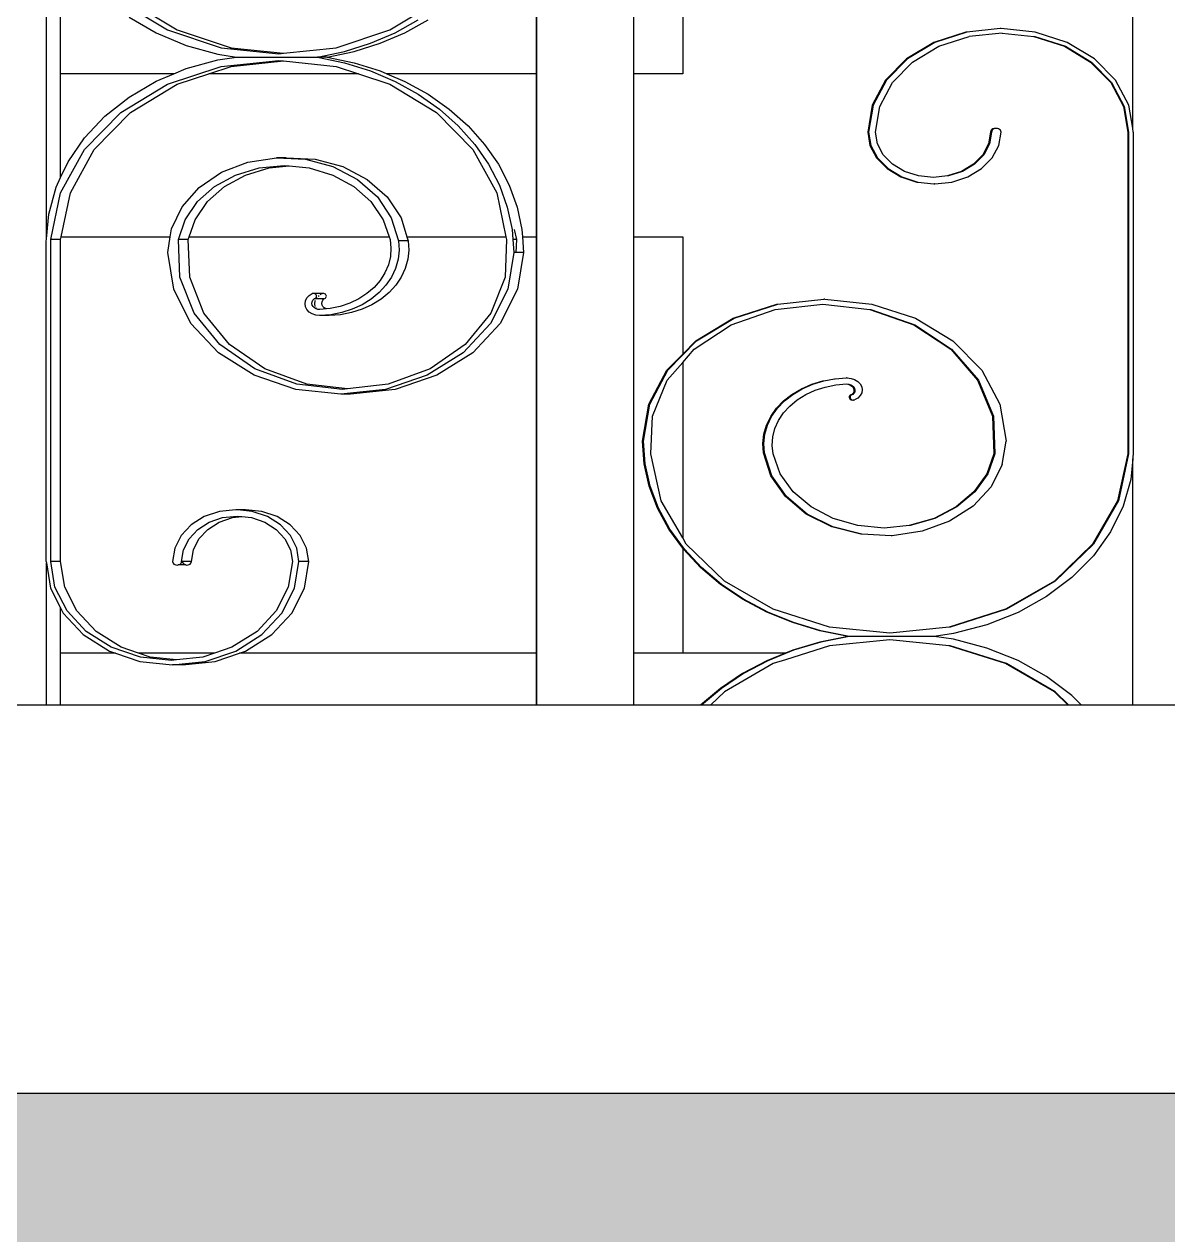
# Model space of a CAD drawing. Header units: millimetres. Extents: x 173236 to 801264, y -94969 to 615039.
# Drawn here: x 445576.7 to 445871, y -3010.3 to -2698.6 of the extents above; entities that cross this region are included whole.
import ezdxf

# ---------------------------------------------------------------- set-up
doc = ezdxf.new("R2010")
doc.units = ezdxf.units.MM
doc.header["$MEASUREMENT"] = 0
for name, color, linetype in [('VOX-A-ANNO-SYMB', 33, 'Continuous'), ('VOX-A-ELEV-1-NEAR', 130, 'Continuous'), ('VOX-A-STAIRS-STEPS', 140, 'Continuous'), ('VOX-A-WALL-PATT', 233, 'Continuous')]:
    doc.layers.add(name, color=color, linetype=linetype)

# ---------------------------------------------------------------- blocks, each defined once
blk = doc.blocks.new('SSS')
at = {"layer": 'VOX-A-WALL-PATT'}
for p, q in [((384009.6, -3297.44), (384009.62, -2789.7)), ((384047.17, -2809.1), (384047.17, -3135)), ((384163.01, -3149.02), (384163.01, -2868.14)), ((384009.54, -3135), (384009.54, -3027.8)), ((384034.63, -3135), (384034.63, -3027.8)), ((383883.43, -3177.46), (383883.43, -3083.95)), ((383887.04, -3135), (383887.04, -3099.66)), ((383902.55, -3116.45), (383914.54, -3123.73)), ((383905.07, -3116.45), (383917.07, -3123.73)), ((383971.83, -3123.73), (383983.82, -3116.45)), ((383904.67, -3120.4), (383911.68, -3124.51)), ((383973.17, -3124.43), (383979.11, -3121.13)), ((383975.69, -3124.43), (383981.63, -3121.13)), ((383911.68, -3124.51), (383919.35, -3127.72)), ((383914.54, -3123.73), (383928.39, -3128.29)), ((383917.07, -3123.73), (383930.91, -3128.29)), ((383957.99, -3128.29), (383971.83, -3123.73)), ((383966.81, -3127.14), (383973.17, -3124.43)), ((383969.33, -3127.14), (383975.69, -3124.43)), ((384120.05, -3124.27), (384111.83, -3126.93)), ((384120.29, -3124.27), (384112.07, -3126.93)), ((384113.09, -3127.94), (384120.95, -3125.39)), ((384120.29, -3124.27), (384120.05, -3124.27)), ((384128.87, -3123.36), (384120.29, -3124.27)), ((384129.38, -3124.52), (384120.95, -3125.39)), ((384129.11, -3123.36), (384128.87, -3123.36)), ((384137.92, -3124.27), (384129.11, -3123.36)), ((384129.38, -3124.52), (384137.58, -3125.39)), ((384137.58, -3125.39), (384145.43, -3127.94)), ((384137.58, -3125.39), (384137.81, -3125.39)), ((384137.81, -3125.39), (384145.67, -3127.94)), ((384146.14, -3126.93), (384137.92, -3124.27)), ((383919.35, -3127.72), (383927.51, -3129.99)), ((383928.39, -3128.29), (383943.19, -3129.85)), ((383930.91, -3128.29), (383944.45, -3129.71)), ((383944.45, -3129.71), (383957.99, -3128.29)), ((383960.11, -3129.25), (383966.81, -3127.14)), ((383962.63, -3129.25), (383969.33, -3127.14)), ((384111.83, -3126.93), (384104.78, -3131.16)), ((384112.07, -3126.93), (384105.01, -3131.16)), ((384106.34, -3131.99), (384113.09, -3127.94)), ((384145.43, -3127.94), (384152.18, -3131.99)), ((384145.67, -3127.94), (384152.42, -3131.99)), ((384153.2, -3131.16), (384146.14, -3126.93)), ((383919.35, -3133.69), (383927.51, -3131.42)), ((383927.51, -3129.99), (383932.3, -3130.71)), ((383927.51, -3131.42), (383932.3, -3130.71)), ((383928.39, -3133.12), (383943.19, -3131.57)), ((383930.91, -3133.12), (383944.45, -3131.7)), ((383932.3, -3130.71), (383953.16, -3130.71)), ((383943.19, -3129.85), (383944.45, -3129.71)), ((383943.19, -3131.57), (383944.45, -3131.7)), ((383944.45, -3131.7), (383957.99, -3133.12)), ((383953.16, -3130.71), (383960.11, -3129.25)), ((383953.16, -3130.71), (383960.11, -3132.16)), ((383955.69, -3130.71), (383953.16, -3130.71)), ((383955.69, -3130.71), (383962.63, -3129.25)), ((383955.69, -3130.71), (383962.63, -3132.16)), ((384104.78, -3131.16), (384099.36, -3136.68)), ((384105.01, -3131.16), (384099.6, -3136.68)), ((384158.61, -3136.68), (384153.2, -3131.16)), ((383916.22, -3135), (383887.04, -3135)), ((383887.04, -3161.75), (383887.04, -3135)), ((383911.68, -3136.9), (383916.22, -3135)), ((383914.54, -3137.68), (383928.39, -3133.12)), ((383916.22, -3135), (383919.35, -3133.69)), ((383917.07, -3137.68), (383925.2, -3135)), ((383925.2, -3135), (383930.91, -3133.12)), ((383963.69, -3135), (383925.2, -3135)), ((383957.99, -3133.12), (383963.69, -3135)), ((383960.11, -3132.16), (383966.81, -3134.27)), ((383962.63, -3132.16), (383969.33, -3134.27)), ((383963.69, -3135), (383971.83, -3137.68)), ((383966.81, -3134.27), (383973.17, -3136.98)), ((383969.33, -3134.27), (383971.05, -3135)), ((384009.54, -3135), (383971.05, -3135)), ((383971.05, -3135), (383975.69, -3136.98)), ((384009.54, -3176.94), (384009.54, -3135)), ((384047.17, -3135), (384034.63, -3135)), ((384034.63, -3176.94), (384034.63, -3135)), ((384101.17, -3137.27), (384106.34, -3131.99)), ((384152.18, -3131.99), (384157.36, -3137.27)), ((384152.42, -3131.99), (384157.59, -3137.27)), ((383902.55, -3144.96), (383914.54, -3137.68)), ((383904.67, -3141.01), (383911.68, -3136.9)), ((383905.07, -3144.96), (383917.07, -3137.68)), ((383971.83, -3137.68), (383983.82, -3144.96)), ((383973.17, -3136.98), (383979.11, -3140.28)), ((383975.69, -3136.98), (383981.63, -3140.28)), ((384099.36, -3136.68), (384095.96, -3143.11)), ((384099.6, -3136.68), (384096.2, -3143.11)), ((384097.91, -3143.41), (384101.17, -3137.27)), ((384157.36, -3137.27), (384160.61, -3143.41)), ((384157.59, -3137.27), (384160.85, -3143.41)), ((384162.01, -3143.11), (384158.61, -3136.68)), ((383898.46, -3145.9), (383904.67, -3141.01)), ((383979.11, -3140.28), (383984.55, -3144.11)), ((383981.63, -3140.28), (383987.07, -3144.11)), ((383984.55, -3144.11), (383989.42, -3148.43)), ((383987.07, -3144.11), (383991.94, -3148.43)), ((384095.96, -3143.11), (384094.8, -3150.01)), ((384096.2, -3143.11), (384095.04, -3150.01)), ((384096.8, -3150.01), (384097.91, -3143.41)), ((384160.61, -3143.41), (384161.72, -3150.01)), ((384160.85, -3143.41), (384161.96, -3150.01)), ((384163.01, -3149.02), (384162.01, -3143.11)), ((383893.18, -3154.48), (383902.55, -3144.96)), ((383893.18, -3151.49), (383898.46, -3145.9)), ((383895.7, -3154.48), (383905.07, -3144.96)), ((383983.82, -3144.96), (383993.19, -3154.48)), ((383989.42, -3148.43), (383993.65, -3153.18)), ((383991.94, -3148.43), (383996.17, -3153.18)), ((384095.04, -3150.01), (384094.8, -3150.01)), ((384094.8, -3150.01), (384095.38, -3153.46)), ((384095.04, -3150.01), (384095.62, -3153.46)), ((384097.31, -3153.03), (384096.8, -3150.01)), ((384126.44, -3150.01), (384125.93, -3153.03)), ((384126.67, -3150.01), (384126.17, -3153.03)), ((384126.48, -3149.76), (384126.44, -3150.01)), ((384126.67, -3150.01), (384126.44, -3150.01)), ((384126.6, -3149.53), (384126.48, -3149.76)), ((384126.79, -3149.34), (384126.6, -3149.53)), ((384126.72, -3149.76), (384126.67, -3150.01)), ((384126.84, -3149.53), (384126.72, -3149.76)), ((384127.05, -3149.18), (384126.79, -3149.34)), ((384127.03, -3149.34), (384126.84, -3149.53)), ((384127.28, -3149.18), (384127.03, -3149.34)), ((384127.34, -3149.09), (384127.05, -3149.18)), ((384127.58, -3149.09), (384127.28, -3149.18)), ((384127.58, -3149.09), (384127.34, -3149.09)), ((384127.65, -3149.06), (384127.58, -3149.09)), ((384127.77, -3149.07), (384127.65, -3149.06)), ((384127.89, -3149.06), (384127.77, -3149.07)), ((384128.2, -3149.09), (384127.89, -3149.06)), ((384128.5, -3149.18), (384128.2, -3149.09)), ((384128.75, -3149.34), (384128.5, -3149.18)), ((384128.52, -3153.46), (384129.11, -3150.01)), ((384128.94, -3149.53), (384128.75, -3149.34)), ((384129.06, -3149.76), (384128.94, -3149.53)), ((384129.11, -3150.01), (384129.06, -3149.76)), ((384161.72, -3150.01), (384161.72, -3232.87)), ((384161.96, -3150.01), (384161.72, -3150.01)), ((384161.96, -3150.01), (384161.96, -3232.87)), ((384163.17, -3150.01), (384163.01, -3149.02)), ((384163.17, -3150.01), (384163.17, -3232.37)), ((383888.96, -3157.64), (383893.18, -3151.49)), ((383993.65, -3153.18), (383997.19, -3158.29)), ((383996.17, -3153.18), (383999.72, -3158.29)), ((384095.38, -3153.46), (384097.08, -3156.67)), ((384095.62, -3153.46), (384097.32, -3156.67)), ((384098.8, -3155.85), (384097.31, -3153.03)), ((384125.93, -3153.03), (384124.44, -3155.85)), ((384126.17, -3153.03), (384124.67, -3155.85)), ((384126.82, -3156.67), (384128.52, -3153.46)), ((383887.04, -3165.63), (383893.18, -3154.48)), ((383889.57, -3165.63), (383895.7, -3154.48)), ((383935.26, -3157.77), (383942.6, -3156.62)), ((383945.12, -3156.62), (383942.6, -3156.62)), ((383942.6, -3156.62), (383950.06, -3157.02)), ((383945.12, -3156.62), (383952.58, -3157.02)), ((383993.19, -3154.48), (383999.33, -3165.63)), ((384097.08, -3156.67), (384099.79, -3159.43)), ((384097.32, -3156.67), (384100.03, -3159.43)), ((384101.18, -3158.27), (384098.8, -3155.85)), ((384124.44, -3155.85), (384122.06, -3158.27)), ((384124.67, -3155.85), (384122.3, -3158.27)), ((384124.12, -3159.43), (384126.82, -3156.67)), ((383887.04, -3161.75), (383888.96, -3157.64)), ((383928.49, -3160.37), (383935.26, -3157.77)), ((383932.09, -3161.08), (383938.17, -3159.24)), ((383934.61, -3161.08), (383940.69, -3159.24)), ((383938.17, -3159.24), (383944.61, -3158.61)), ((383940.69, -3159.24), (383945.87, -3158.73)), ((383944.61, -3158.61), (383945.87, -3158.73)), ((383945.87, -3158.73), (383951.05, -3159.24)), ((383950.06, -3157.02), (383957.16, -3158.92)), ((383951.05, -3159.24), (383957.13, -3161.08)), ((383952.58, -3157.02), (383959.69, -3158.92)), ((383957.16, -3158.92), (383963.47, -3162.21)), ((383959.69, -3158.92), (383965.99, -3162.21)), ((383997.19, -3158.29), (384000, -3163.7)), ((383999.72, -3158.29), (384002.52, -3163.7)), ((384099.79, -3159.43), (384103.32, -3161.55)), ((384100.03, -3159.43), (384103.55, -3161.55)), ((384104.27, -3160.13), (384101.18, -3158.27)), ((384122.06, -3158.27), (384118.97, -3160.13)), ((384122.3, -3158.27), (384119.21, -3160.13)), ((384120.59, -3161.55), (384124.12, -3159.43)), ((383885.88, -3164.24), (383887.04, -3161.75)), ((383922.73, -3164.27), (383928.49, -3160.37)), ((383926.7, -3164.03), (383932.09, -3161.08)), ((383929.22, -3164.03), (383934.61, -3161.08)), ((383957.13, -3161.08), (383962.52, -3164.03)), ((383963.47, -3162.21), (383968.58, -3166.69)), ((383965.99, -3162.21), (383971.1, -3166.69)), ((384103.32, -3161.55), (384107.43, -3162.88)), ((384103.55, -3161.55), (384107.66, -3162.88)), ((384107.87, -3161.29), (384104.27, -3160.13)), ((384107.43, -3162.88), (384107.66, -3162.88)), ((384107.66, -3162.88), (384111.83, -3163.33)), ((384111.74, -3161.69), (384107.87, -3161.29)), ((384115.37, -3161.29), (384111.74, -3161.69)), ((384112.07, -3163.33), (384116.48, -3162.88)), ((384118.97, -3160.13), (384115.37, -3161.29)), ((384115.6, -3161.29), (384115.37, -3161.29)), ((384119.21, -3160.13), (384115.6, -3161.29)), ((384116.48, -3162.88), (384120.59, -3161.55)), ((383884, -3171.13), (383885.88, -3164.24)), ((383884.53, -3177.69), (383887.04, -3165.63)), ((383887.21, -3176.94), (383889.57, -3165.63)), ((383918.33, -3169.23), (383922.73, -3164.27)), ((383922.3, -3167.93), (383926.7, -3164.03)), ((383924.82, -3167.93), (383929.22, -3164.03)), ((383962.52, -3164.03), (383966.92, -3167.93)), ((383999.33, -3165.63), (384001.69, -3176.94)), ((384000, -3163.7), (384002.03, -3169.34)), ((384002.52, -3163.7), (384004.55, -3169.34)), ((384111.83, -3163.33), (384111.95, -3163.32)), ((384112.07, -3163.33), (384111.95, -3163.32)), ((383915.57, -3174.92), (383918.33, -3169.23)), ((383919.13, -3172.57), (383922.3, -3167.93)), ((383921.66, -3172.57), (383924.82, -3167.93)), ((383966.92, -3167.93), (383970.08, -3172.57)), ((383968.58, -3166.69), (383972.16, -3172.07)), ((383971.1, -3166.69), (383974.69, -3172.07)), ((383883.43, -3177.46), (383884, -3171.13)), ((383972.16, -3172.07), (383974, -3178)), ((383974.69, -3172.07), (383976.2, -3176.94)), ((384002.03, -3169.34), (384003.26, -3175.13)), ((384004.55, -3169.34), (384005.78, -3175.13)), ((383915.26, -3176.94), (383915.57, -3174.92)), ((383917.37, -3177.69), (383919.13, -3172.57)), ((383920.15, -3176.94), (383921.66, -3172.57)), ((383970.08, -3172.57), (383971.58, -3176.94)), ((384003.26, -3175.13), (384003.43, -3177.69)), ((384003.83, -3175.13), (384004.37, -3177.69)), ((384005.78, -3175.13), (384005.91, -3176.94)), ((383883.37, -3178.18), (383883.43, -3177.46)), ((383883.37, -3260.54), (383883.37, -3178.18)), ((383887.05, -3177.69), (383884.53, -3177.69)), ((383884.53, -3260.54), (383884.53, -3177.69)), ((383887.05, -3177.69), (383887.21, -3176.94)), ((383887.05, -3260.54), (383887.05, -3177.69)), ((383887.21, -3176.94), (383915.26, -3176.94)), ((383914.64, -3181), (383915.26, -3176.94)), ((383919.9, -3177.69), (383917.37, -3177.69)), ((383917.76, -3187.39), (383917.37, -3177.69)), ((383919.9, -3177.69), (383920.15, -3176.94)), ((383920.28, -3187.39), (383919.9, -3177.69)), ((383920.15, -3176.94), (383971.58, -3176.94)), ((383971.58, -3176.94), (383971.84, -3177.69)), ((383971.84, -3177.69), (383972.07, -3179.87)), ((383976.53, -3178), (383974, -3178)), ((383974, -3178), (383974.16, -3180.39)), ((383976.2, -3176.94), (384001.69, -3176.94)), ((383976.2, -3176.94), (383976.53, -3178)), ((383976.53, -3178), (383976.68, -3180.39)), ((384001.84, -3177.69), (384001.46, -3187.39)), ((384001.69, -3176.94), (384001.84, -3177.69)), ((384004.37, -3177.69), (384003.43, -3177.69)), ((384003.43, -3177.69), (384003.67, -3181)), ((384004.37, -3177.69), (384004.24, -3181)), ((384005.91, -3176.94), (384009.54, -3176.94)), ((384005.91, -3176.94), (384006.19, -3181)), ((384009.54, -3284.14), (384009.54, -3176.94)), ((384034.63, -3176.94), (384047.17, -3176.94)), ((384034.63, -3284.14), (384034.63, -3176.94)), ((384047.17, -3176.94), (384047.17, -3207.17)), ((383916.15, -3190.45), (383914.64, -3181)), ((383972.07, -3179.87), (383971.93, -3182.06)), ((383974.16, -3180.39), (383973.91, -3182.77)), ((383976.68, -3180.39), (383976.43, -3182.77)), ((384003.67, -3181), (384002.15, -3190.45)), ((384004.24, -3181), (384003.67, -3181)), ((384006.19, -3181), (384004.24, -3181)), ((384006.19, -3181), (384004.67, -3190.45)), ((383971.41, -3184.21), (383970.52, -3186.28)), ((383971.93, -3182.06), (383971.41, -3184.21)), ((383973.91, -3182.77), (383973.25, -3185.1)), ((383976.43, -3182.77), (383975.78, -3185.1)), ((383921.39, -3196.63), (383917.76, -3187.39)), ((383923.91, -3196.63), (383920.28, -3187.39)), ((383970.52, -3186.28), (383969.3, -3188.23)), ((383972.21, -3187.33), (383970.8, -3189.42)), ((383973.25, -3185.1), (383972.21, -3187.33)), ((383974.74, -3187.33), (383973.33, -3189.42)), ((383975.78, -3185.1), (383974.74, -3187.33)), ((384001.46, -3187.39), (383997.83, -3196.63)), ((383920.6, -3199.25), (383916.15, -3190.45)), ((383967.75, -3190.01), (383965.91, -3191.6)), ((383969.3, -3188.23), (383967.75, -3190.01)), ((383970.8, -3189.42), (383969.05, -3191.33)), ((383973.33, -3189.42), (383971.58, -3191.33)), ((384002.15, -3190.45), (383997.7, -3199.25)), ((384004.67, -3190.45), (384000.23, -3199.25)), ((383949.96, -3194.2), (383950.09, -3193.42)), ((383950.09, -3194.99), (383949.96, -3194.2)), ((383950.09, -3193.42), (383950.46, -3192.68)), ((383950.46, -3192.68), (383951.05, -3192.06)), ((383951.05, -3192.06), (383951.82, -3191.57)), ((383951.75, -3194.12), (383951.81, -3193.7)), ((383951.84, -3194.54), (383951.75, -3194.12)), ((383951.81, -3193.7), (383951.99, -3193.31)), ((383952.04, -3191.55), (383951.82, -3191.57)), ((383951.99, -3193.31), (383952.29, -3192.96)), ((383952.28, -3191.57), (383952.04, -3191.55)), ((383954.34, -3191.57), (383952.28, -3191.57)), ((383952.48, -3191.64), (383952.28, -3191.57)), ((383952.29, -3192.96), (383952.5, -3192.89)), ((383952.84, -3192.96), (383952.29, -3192.96)), ((383952.67, -3191.75), (383952.48, -3191.64)), ((383952.49, -3194.2), (383952.61, -3193.42)), ((383952.6, -3194.92), (383952.49, -3194.2)), ((383952.5, -3192.89), (383952.68, -3192.77)), ((383952.61, -3193.42), (383952.67, -3193.31)), ((383952.81, -3191.9), (383952.67, -3191.75)), ((383952.68, -3192.77), (383952.82, -3192.62)), ((383952.9, -3192.07), (383952.81, -3191.9)), ((383952.82, -3192.62), (383952.9, -3192.45)), ((383952.84, -3192.96), (383952.88, -3192.89)), ((383954.81, -3192.96), (383952.84, -3192.96)), ((383952.93, -3192.26), (383952.9, -3192.07)), ((383952.9, -3192.45), (383952.93, -3192.26)), ((383952.94, -3192.77), (383952.98, -3192.68)), ((383952.98, -3192.68), (383953.04, -3192.62)), ((383953.38, -3192.26), (383953.56, -3192.07)), ((383953.82, -3191.9), (383954.05, -3191.75)), ((383954.23, -3191.64), (383954.34, -3191.57)), ((383954.28, -3194.12), (383954.33, -3193.7)), ((383954.36, -3194.54), (383954.28, -3194.12)), ((383954.33, -3193.7), (383954.51, -3193.31)), ((383954.57, -3191.55), (383954.34, -3191.57)), ((383954.51, -3193.31), (383954.81, -3192.96)), ((383954.79, -3191.57), (383954.57, -3191.55)), ((383955.01, -3191.64), (383954.79, -3191.57)), ((383954.81, -3192.96), (383955.02, -3192.89)), ((383955.19, -3191.75), (383955.01, -3191.64)), ((383955.02, -3192.89), (383955.21, -3192.77)), ((383955.33, -3191.9), (383955.19, -3191.75)), ((383955.21, -3192.77), (383955.34, -3192.62)), ((383955.42, -3192.07), (383955.33, -3191.9)), ((383955.34, -3192.62), (383955.43, -3192.45)), ((383955.46, -3192.26), (383955.42, -3192.07)), ((383955.43, -3192.45), (383955.46, -3192.26)), ((383961.51, -3194.08), (383959.04, -3194.91)), ((383963.82, -3192.97), (383961.51, -3194.08)), ((383965.91, -3191.6), (383963.82, -3192.97)), ((383967, -3193.02), (383964.67, -3194.46)), ((383969.05, -3191.33), (383967, -3193.02)), ((383969.52, -3193.02), (383967.2, -3194.46)), ((383971.58, -3191.33), (383969.52, -3193.02)), ((384071.68, -3194.3), (384083.52, -3193.06)), ((384083.75, -3193.06), (384083.52, -3193.06)), ((384083.75, -3193.06), (384095.83, -3194.3)), ((383928, -3204.69), (383921.39, -3196.63)), ((383930.52, -3204.69), (383923.91, -3196.63)), ((383950.46, -3195.72), (383950.09, -3194.99)), ((383951.05, -3196.35), (383950.46, -3195.72)), ((383951.82, -3196.83), (383951.05, -3196.35)), ((383952.71, -3197.13), (383951.82, -3196.83)), ((383952.05, -3194.92), (383951.84, -3194.54)), ((383952.37, -3195.25), (383952.05, -3194.92)), ((383952.79, -3195.5), (383952.37, -3195.25)), ((383953.67, -3197.24), (383952.71, -3197.13)), ((383952.89, -3195.53), (383952.75, -3195.25)), ((383952.89, -3195.53), (383952.79, -3195.5)), ((383953.27, -3195.65), (383952.89, -3195.53)), ((383953.79, -3195.69), (383953.27, -3195.65)), ((383955.21, -3197.12), (383953.67, -3197.24)), ((383956.19, -3197.24), (383953.67, -3197.24)), ((383955.46, -3195.54), (383953.79, -3195.69)), ((383954.57, -3194.92), (383954.36, -3194.54)), ((383954.9, -3195.25), (383954.57, -3194.92)), ((383955.32, -3195.5), (383954.9, -3195.25)), ((383955.23, -3197.13), (383955.21, -3197.12)), ((383956.57, -3197.02), (383955.23, -3197.13)), ((383956.19, -3197.24), (383955.23, -3197.13)), ((383955.46, -3195.54), (383955.32, -3195.5)), ((383956.45, -3195.45), (383955.46, -3195.54)), ((383959.09, -3197.02), (383956.19, -3197.24)), ((383959.04, -3194.91), (383956.45, -3195.45)), ((383959.41, -3196.48), (383956.57, -3197.02)), ((383961.93, -3196.48), (383959.09, -3197.02)), ((383962.13, -3195.62), (383959.41, -3196.48)), ((383964.65, -3195.62), (383961.93, -3196.48)), ((383964.67, -3194.46), (383962.13, -3195.62)), ((383967.2, -3194.46), (383964.65, -3195.62)), ((383997.83, -3196.63), (383991.22, -3204.69)), ((384059.65, -3199.61), (384070.98, -3195.65)), ((384060.19, -3197.94), (384071.44, -3194.3)), ((384060.43, -3197.94), (384071.68, -3194.3)), ((384070.98, -3195.65), (384083.27, -3194.3)), ((384071.44, -3194.3), (384071.68, -3194.3)), ((384083.27, -3194.3), (384095.33, -3195.65)), ((384095.33, -3195.65), (384106.67, -3199.61)), ((384095.33, -3195.65), (384095.57, -3195.65)), ((384095.57, -3195.65), (384106.9, -3199.61)), ((384095.83, -3194.3), (384107.08, -3197.94)), ((383927.68, -3206.81), (383920.6, -3199.25)), ((383997.7, -3199.25), (383990.63, -3206.81)), ((384000.23, -3199.25), (383993.15, -3206.81)), ((384050.15, -3205.86), (384059.65, -3199.61)), ((384050.53, -3203.74), (384060.19, -3197.94)), ((384050.76, -3203.74), (384060.43, -3197.94)), ((384106.67, -3199.61), (384116.17, -3205.86)), ((384106.9, -3199.61), (384116.4, -3205.86)), ((384107.08, -3197.94), (384116.74, -3203.74)), ((383937.06, -3210.94), (383928, -3204.69)), ((383939.59, -3210.94), (383930.52, -3204.69)), ((383991.22, -3204.69), (383982.15, -3210.94)), ((384043.35, -3211.3), (384050.76, -3203.74)), ((384047.17, -3207.17), (384050.53, -3203.74)), ((384047.17, -3209.32), (384050.15, -3205.86)), ((384116.17, -3205.86), (384123.09, -3213.92)), ((384116.4, -3205.86), (384123.33, -3213.92)), ((384116.74, -3203.74), (384124.16, -3211.3)), ((383936.89, -3212.61), (383927.68, -3206.81)), ((383990.63, -3206.81), (383981.41, -3212.61)), ((383993.15, -3206.81), (383983.93, -3212.61)), ((384043.11, -3211.3), (384047.17, -3207.17)), ((384043.22, -3213.92), (384047.17, -3209.32)), ((384047.17, -3209.32), (384047.17, -3254.5)), ((383947.63, -3216.25), (383936.89, -3212.61)), ((383947.88, -3214.9), (383937.06, -3210.94)), ((383950.4, -3214.9), (383939.59, -3210.94)), ((383981.41, -3212.61), (383970.67, -3216.25)), ((383982.15, -3210.94), (383971.34, -3214.9)), ((383983.93, -3212.61), (383973.2, -3216.25)), ((384038.45, -3220.1), (384043.11, -3211.3)), ((384038.69, -3220.1), (384043.35, -3211.3)), ((384124.16, -3211.3), (384128.82, -3220.1)), ((383959.61, -3216.25), (383947.88, -3214.9)), ((383960.87, -3216.11), (383950.4, -3214.9)), ((383971.34, -3214.9), (383960.87, -3216.11)), ((384039.41, -3223.16), (384043.22, -3213.92)), ((384077.73, -3216.09), (384080.4, -3214.93)), ((384077.97, -3216.09), (384080.64, -3214.93)), ((384080.4, -3214.93), (384083.25, -3214.07)), ((384080.64, -3214.93), (384083.49, -3214.07)), ((384081.28, -3216.47), (384083.87, -3215.64)), ((384083.25, -3214.07), (384083.49, -3214.07)), ((384083.49, -3214.07), (384086.22, -3213.53)), ((384083.87, -3215.64), (384086.59, -3215.1)), ((384086.22, -3213.53), (384086.46, -3213.53)), ((384086.46, -3213.53), (384089.27, -3213.31)), ((384086.59, -3215.1), (384089.38, -3214.86)), ((384089.27, -3213.31), (384089.36, -3213.32)), ((384089.5, -3213.31), (384089.36, -3213.32)), ((384089.38, -3214.86), (384089.68, -3214.9)), ((384089.5, -3213.31), (384090.51, -3213.42)), ((384089.68, -3214.9), (384090.18, -3215.05)), ((384089.68, -3214.9), (384089.91, -3214.9)), ((384089.91, -3214.9), (384090.42, -3215.05)), ((384090.18, -3215.05), (384090.62, -3215.3)), ((384090.42, -3215.05), (384090.86, -3215.3)), ((384090.51, -3213.42), (384091.44, -3213.72)), ((384090.62, -3215.3), (384090.96, -3215.63)), ((384090.86, -3215.3), (384091.2, -3215.63)), ((384090.96, -3215.63), (384091.18, -3216.01)), ((384091.18, -3216.01), (384091.27, -3216.43)), ((384091.2, -3215.63), (384091.42, -3216.01)), ((384091.42, -3216.01), (384091.51, -3216.43)), ((384091.44, -3213.72), (384092.25, -3214.2)), ((384092.25, -3214.2), (384092.86, -3214.83)), ((384092.86, -3214.83), (384093.25, -3215.56)), ((384093.25, -3215.56), (384093.38, -3216.35)), ((384123.09, -3213.92), (384126.9, -3223.16)), ((384123.33, -3213.92), (384127.14, -3223.16)), ((383959.15, -3217.5), (383947.63, -3216.25)), ((383970.67, -3216.25), (383959.15, -3217.5)), ((383961.68, -3217.5), (383959.15, -3217.5)), ((383960.87, -3216.11), (383959.61, -3216.25)), ((383973.2, -3216.25), (383961.68, -3217.5)), ((384073.14, -3219.22), (384075.3, -3217.53)), ((384073.38, -3219.22), (384075.53, -3217.53)), ((384074.74, -3220.54), (384076.67, -3218.95)), ((384075.3, -3217.53), (384077.73, -3216.09)), ((384075.53, -3217.53), (384077.97, -3216.09)), ((384076.67, -3218.95), (384078.86, -3217.58)), ((384078.86, -3217.58), (384081.28, -3216.47)), ((384090.06, -3218.1), (384090.04, -3218.29)), ((384090.04, -3218.29), (384090.07, -3218.48)), ((384090.15, -3217.93), (384090.06, -3218.1)), ((384090.07, -3218.48), (384090.16, -3218.65)), ((384090.3, -3217.78), (384090.15, -3217.93)), ((384090.16, -3218.65), (384090.31, -3218.8)), ((384090.3, -3218.1), (384090.27, -3218.29)), ((384090.27, -3218.29), (384090.31, -3218.48)), ((384090.49, -3217.66), (384090.3, -3217.78)), ((384090.39, -3217.93), (384090.3, -3218.1)), ((384090.31, -3218.48), (384090.4, -3218.65)), ((384090.31, -3218.8), (384090.51, -3218.91)), ((384090.53, -3217.78), (384090.39, -3217.93)), ((384090.4, -3218.65), (384090.55, -3218.8)), ((384090.71, -3217.59), (384090.49, -3217.66)), ((384090.51, -3218.91), (384090.73, -3218.98)), ((384090.72, -3217.66), (384090.53, -3217.78)), ((384090.55, -3218.8), (384090.74, -3218.91)), ((384091.03, -3217.25), (384090.71, -3217.59)), ((384090.95, -3217.59), (384090.71, -3217.59)), ((384090.95, -3217.59), (384090.72, -3217.66)), ((384090.73, -3218.98), (384090.97, -3219.01)), ((384090.74, -3218.91), (384090.97, -3219.01)), ((384091.26, -3217.25), (384090.95, -3217.59)), ((384090.97, -3219.01), (384091.08, -3218.99)), ((384091.22, -3216.85), (384091.03, -3217.25)), ((384091.2, -3219.01), (384091.08, -3218.99)), ((384091.2, -3219.01), (384091.44, -3218.98)), ((384091.27, -3216.43), (384091.22, -3216.85)), ((384091.45, -3216.85), (384091.26, -3217.25)), ((384092.25, -3218.5), (384091.44, -3218.98)), ((384091.51, -3216.43), (384091.45, -3216.85)), ((384092.86, -3217.87), (384092.25, -3218.5)), ((384093.25, -3217.14), (384092.86, -3217.87)), ((384093.38, -3216.35), (384093.25, -3217.14)), ((384036.86, -3229.55), (384038.45, -3220.1)), ((384037.1, -3229.55), (384038.69, -3220.1)), ((384069.83, -3223.22), (384071.3, -3221.13)), ((384070.06, -3223.22), (384071.54, -3221.13)), ((384071.3, -3221.13), (384073.14, -3219.22)), ((384071.54, -3221.13), (384073.38, -3219.22)), ((384073.12, -3222.32), (384074.74, -3220.54)), ((384128.82, -3220.1), (384130.41, -3229.55)), ((384039.01, -3232.87), (384039.41, -3223.16)), ((384068.74, -3225.45), (384069.83, -3223.22)), ((384068.97, -3225.45), (384070.06, -3223.22)), ((384070.91, -3226.34), (384071.83, -3224.27)), ((384071.83, -3224.27), (384073.12, -3222.32)), ((384126.9, -3223.16), (384127.3, -3232.87)), ((384127.14, -3223.16), (384127.54, -3232.87)), ((384067.79, -3230.16), (384068.05, -3227.78)), ((384068.03, -3230.16), (384068.29, -3227.78)), ((384068.05, -3227.78), (384068.74, -3225.45)), ((384068.29, -3227.78), (384068.97, -3225.45)), ((384070.21, -3230.68), (384070.37, -3228.49)), ((384070.37, -3228.49), (384070.91, -3226.34)), ((384037.1, -3229.55), (384036.86, -3229.55)), ((384037.29, -3235.42), (384036.86, -3229.55)), ((384037.53, -3235.42), (384037.1, -3229.55)), ((384067.95, -3232.55), (384067.79, -3230.16)), ((384068.19, -3232.55), (384068.03, -3230.16)), ((384070.45, -3232.87), (384070.21, -3230.68)), ((384129.42, -3235.63), (384130.41, -3229.55)), ((384041.64, -3244.92), (384039.01, -3232.87)), ((384069.88, -3238.49), (384067.95, -3232.55)), ((384068.19, -3232.55), (384067.95, -3232.55)), ((384070.12, -3238.49), (384068.19, -3232.55)), ((384072.3, -3237.98), (384070.45, -3232.87)), ((384127.3, -3232.87), (384125.46, -3237.98)), ((384127.54, -3232.87), (384125.7, -3237.98)), ((384127.54, -3232.87), (384127.3, -3232.87)), ((384161.72, -3232.87), (384159.09, -3244.92)), ((384161.96, -3232.87), (384159.33, -3244.92)), ((384161.96, -3232.87), (384161.72, -3232.87)), ((384163.01, -3234.14), (384162.51, -3239.42)), ((384163.17, -3232.37), (384163.01, -3234.14)), ((384163.01, -3297.44), (384163.01, -3234.14)), ((384038.58, -3241.21), (384037.29, -3235.42)), ((384038.82, -3241.21), (384037.53, -3235.42)), ((384129.42, -3235.63), (384126.54, -3241.32)), ((384073.64, -3243.86), (384069.88, -3238.49)), ((384073.88, -3243.86), (384070.12, -3238.49)), ((384075.62, -3242.62), (384072.3, -3237.98)), ((384125.46, -3237.98), (384122.14, -3242.62)), ((384125.7, -3237.98), (384122.38, -3242.62)), ((384162.51, -3239.42), (384160.55, -3246.31)), ((384040.71, -3246.85), (384038.58, -3241.21)), ((384040.95, -3246.85), (384038.82, -3241.21)), ((384078.99, -3248.34), (384073.64, -3243.86)), ((384079.23, -3248.34), (384073.88, -3243.86)), ((384080.23, -3246.52), (384075.62, -3242.62)), ((384122.14, -3242.62), (384117.53, -3246.52)), ((384122.38, -3242.62), (384117.77, -3246.52)), ((384126.54, -3241.32), (384121.93, -3246.28)), ((384043.65, -3252.26), (384040.71, -3246.85)), ((384043.88, -3252.26), (384040.95, -3246.85)), ((384047.17, -3254.5), (384041.64, -3244.92)), ((384085.87, -3249.47), (384080.23, -3246.52)), ((384117.53, -3246.52), (384111.88, -3249.47)), ((384117.77, -3246.52), (384112.12, -3249.47)), ((384121.93, -3246.28), (384115.89, -3250.18)), ((384159.09, -3244.92), (384152.66, -3256.07)), ((384159.33, -3244.92), (384152.89, -3256.07)), ((384160.55, -3246.31), (384157.32, -3252.91)), ((383924.01, -3249), (383920.64, -3251.12)), ((383927.93, -3247.67), (383924.01, -3249)), ((383925.32, -3250.43), (383928.76, -3249.26)), ((383927.85, -3250.43), (383931.29, -3249.26)), ((383932.13, -3247.22), (383927.93, -3247.67)), ((383928.76, -3249.26), (383932.45, -3248.86)), ((383931.29, -3249.26), (383933.71, -3249)), ((383934.66, -3247.22), (383932.13, -3247.22)), ((383933.39, -3247.36), (383932.13, -3247.22)), ((383932.45, -3248.86), (383933.71, -3249)), ((383934.66, -3247.22), (383933.39, -3247.36)), ((383936.34, -3247.67), (383933.39, -3247.36)), ((383933.71, -3249), (383936.14, -3249.26)), ((383938.86, -3247.67), (383934.66, -3247.22)), ((383936.14, -3249.26), (383939.58, -3250.43)), ((383940.26, -3249), (383936.34, -3247.67)), ((383942.78, -3249), (383938.86, -3247.67)), ((383943.63, -3251.12), (383940.26, -3249)), ((383946.15, -3251.12), (383942.78, -3249)), ((384085.6, -3251.63), (384078.99, -3248.34)), ((384085.84, -3251.63), (384079.23, -3248.34)), ((384092.25, -3251.31), (384085.87, -3249.47)), ((384111.88, -3249.47), (384105.51, -3251.31)), ((384112.12, -3249.47), (384105.74, -3251.31)), ((384115.89, -3250.18), (384108.8, -3252.79)), ((383920.64, -3251.12), (383918.06, -3253.88)), ((383920.11, -3254.7), (383922.37, -3252.28)), ((383922.37, -3252.28), (383925.32, -3250.43)), ((383922.63, -3254.7), (383924.9, -3252.28)), ((383924.9, -3252.28), (383927.85, -3250.43)), ((383939.58, -3250.43), (383942.53, -3252.28)), ((383942.53, -3252.28), (383944.79, -3254.7)), ((383946.21, -3253.88), (383943.63, -3251.12)), ((383948.73, -3253.88), (383946.15, -3251.12)), ((384047.17, -3257.11), (384043.65, -3252.26)), ((384047.6, -3257.37), (384043.88, -3252.26)), ((384093.05, -3253.53), (384085.6, -3251.63)), ((384093.28, -3253.53), (384085.84, -3251.63)), ((384099, -3251.94), (384092.25, -3251.31)), ((384105.51, -3251.31), (384099, -3251.94)), ((384108.8, -3252.79), (384101.1, -3253.93)), ((384105.74, -3251.31), (384105.51, -3251.31)), ((384157.32, -3252.91), (384152.89, -3259.06)), ((383918.06, -3253.88), (383916.43, -3257.1)), ((383918.68, -3257.52), (383920.11, -3254.7)), ((383921.21, -3257.52), (383922.63, -3254.7)), ((383944.79, -3254.7), (383946.22, -3257.52)), ((383947.83, -3257.1), (383946.21, -3253.88)), ((383950.36, -3257.1), (383948.73, -3253.88)), ((384048.08, -3256.07), (384047.17, -3254.5)), ((384057.9, -3265.59), (384048.08, -3256.07)), ((384093.28, -3253.53), (384093.05, -3253.53)), ((384100.86, -3253.93), (384093.28, -3253.53)), ((384101.1, -3253.93), (384100.86, -3253.93)), ((384152.66, -3256.07), (384142.84, -3265.59)), ((384152.89, -3256.07), (384143.08, -3265.59)), ((383916.43, -3257.1), (383915.88, -3260.54)), ((383918.2, -3260.54), (383918.68, -3257.52)), ((383920.72, -3260.54), (383921.21, -3257.52)), ((383946.22, -3257.52), (383946.7, -3260.54)), ((383948.39, -3260.54), (383947.83, -3257.1)), ((383950.91, -3260.54), (383950.36, -3257.1)), ((384047.17, -3257.11), (384047.17, -3284.14)), ((384047.36, -3257.37), (384047.17, -3257.11)), ((384051.8, -3262.12), (384047.36, -3257.37)), ((384052.03, -3262.12), (384047.6, -3257.37)), ((384152.89, -3259.06), (384147.36, -3264.65)), ((383883.37, -3260.54), (383883.43, -3260.94)), ((383883.43, -3297.44), (383883.43, -3260.94)), ((383883.43, -3260.94), (383884.48, -3267.44)), ((383887.05, -3260.54), (383884.53, -3260.54)), ((383885.59, -3267.14), (383884.53, -3260.54)), ((383888.11, -3267.14), (383887.05, -3260.54)), ((383915.88, -3260.54), (383915.92, -3260.79)), ((383915.92, -3260.79), (383916.03, -3261.02)), ((383916.03, -3261.02), (383916.22, -3261.22)), ((383916.22, -3261.22), (383916.46, -3261.37)), ((383916.46, -3261.37), (383916.74, -3261.46)), ((383916.74, -3261.46), (383917.04, -3261.49)), ((383917.04, -3261.49), (383917.34, -3261.46)), ((383917.34, -3261.46), (383917.62, -3261.37)), ((383919.26, -3261.46), (383917.34, -3261.46)), ((383917.62, -3261.37), (383917.86, -3261.22)), ((383917.86, -3261.22), (383918.04, -3261.02)), ((383918.04, -3261.02), (383918.16, -3260.79)), ((383918.16, -3260.79), (383918.2, -3260.54)), ((383918.4, -3260.54), (383918.2, -3260.54)), ((383918.4, -3260.54), (383918.44, -3260.79)), ((383920.72, -3260.54), (383918.4, -3260.54)), ((383918.44, -3260.79), (383918.56, -3261.02)), ((383918.56, -3261.02), (383918.74, -3261.22)), ((383918.74, -3261.22), (383918.98, -3261.37)), ((383918.98, -3261.37), (383919.26, -3261.46)), ((383919.26, -3261.46), (383919.56, -3261.49)), ((383919.56, -3261.49), (383919.86, -3261.46)), ((383919.86, -3261.46), (383920.14, -3261.37)), ((383920.14, -3261.37), (383920.38, -3261.22)), ((383920.38, -3261.22), (383920.57, -3261.02)), ((383920.57, -3261.02), (383920.68, -3260.79)), ((383920.68, -3260.79), (383920.72, -3260.54)), ((383946.7, -3260.54), (383945.64, -3267.14)), ((383947.28, -3267.44), (383948.39, -3260.54)), ((383950.91, -3260.54), (383948.39, -3260.54)), ((383949.8, -3267.44), (383950.91, -3260.54)), ((384056.9, -3266.44), (384051.8, -3262.12)), ((384057.14, -3266.44), (384052.03, -3262.12)), ((384070.47, -3272.87), (384057.9, -3265.59)), ((384142.84, -3265.59), (384130.27, -3272.87)), ((384143.08, -3265.59), (384130.51, -3272.87)), ((384147.36, -3264.65), (384140.85, -3269.55)), ((383884.48, -3267.44), (383887.04, -3272.51)), ((383888.7, -3273.29), (383885.59, -3267.14)), ((383891.22, -3273.29), (383888.11, -3267.14)), ((383945.64, -3267.14), (383942.54, -3273.29)), ((383944.03, -3273.87), (383947.28, -3267.44)), ((383946.55, -3273.87), (383949.8, -3267.44)), ((384062.6, -3270.27), (384056.9, -3266.44)), ((384062.84, -3270.27), (384057.14, -3266.44)), ((384068.83, -3273.57), (384062.6, -3270.27)), ((384069.06, -3273.57), (384062.84, -3270.27)), ((384140.85, -3269.55), (384133.5, -3273.65)), ((383887.04, -3272.51), (383887.73, -3273.87)), ((383887.04, -3284.14), (383887.04, -3272.51)), ((383887.73, -3273.87), (383892.89, -3279.39)), ((383893.64, -3278.56), (383888.7, -3273.29)), ((383896.16, -3278.56), (383891.22, -3273.29)), ((383942.54, -3273.29), (383937.6, -3278.56)), ((383938.86, -3279.39), (383944.03, -3273.87)), ((383941.39, -3279.39), (383946.55, -3273.87)), ((384075.49, -3276.28), (384068.83, -3273.57)), ((384075.73, -3276.28), (384069.06, -3273.57)), ((384084.97, -3277.43), (384070.47, -3272.87)), ((384130.27, -3272.87), (384115.76, -3277.43)), ((384130.51, -3272.87), (384116, -3277.43)), ((384133.5, -3273.65), (384125.46, -3276.86)), ((384082.51, -3278.39), (384075.49, -3276.28)), ((384082.75, -3278.39), (384075.73, -3276.28)), ((384100.49, -3278.99), (384084.97, -3277.43)), ((384115.76, -3277.43), (384100.49, -3278.99)), ((384116, -3277.43), (384115.76, -3277.43)), ((384125.46, -3276.86), (384116.91, -3279.13)), ((383892.89, -3279.39), (383899.62, -3283.62)), ((383900.07, -3282.61), (383893.64, -3278.56)), ((383902.6, -3282.61), (383896.16, -3278.56)), ((383937.6, -3278.56), (383931.16, -3282.61)), ((383932.13, -3283.62), (383938.86, -3279.39)), ((383934.66, -3283.62), (383941.39, -3279.39)), ((384082.51, -3281.31), (384075.49, -3283.41)), ((384082.75, -3281.31), (384075.73, -3283.41)), ((384089.79, -3279.85), (384082.51, -3278.39)), ((384089.79, -3279.85), (384082.51, -3281.31)), ((384090.03, -3279.85), (384082.75, -3278.39)), ((384090.03, -3279.85), (384082.75, -3281.31)), ((384100.49, -3280.71), (384084.97, -3282.26)), ((384090.03, -3279.85), (384089.79, -3279.85)), ((384111.9, -3279.85), (384090.03, -3279.85)), ((384115.76, -3282.26), (384100.49, -3280.71)), ((384116.91, -3279.13), (384111.9, -3279.85)), ((384116.91, -3280.56), (384111.9, -3279.85)), ((384125.46, -3282.83), (384116.91, -3280.56)), ((383901.15, -3284.14), (383887.04, -3284.14)), ((383887.04, -3297.44), (383887.04, -3284.14)), ((383899.62, -3283.62), (383901.15, -3284.14)), ((383907.57, -3285.16), (383900.07, -3282.61)), ((383901.15, -3284.14), (383907.46, -3286.28)), ((383907.1, -3284.14), (383902.6, -3282.61)), ((383926.66, -3284.14), (383907.1, -3284.14)), ((383910.1, -3285.16), (383907.1, -3284.14)), ((383926.66, -3284.14), (383923.66, -3285.16)), ((383924.29, -3286.28), (383932.13, -3283.62)), ((383931.16, -3282.61), (383926.66, -3284.14)), ((383926.82, -3286.28), (383933.13, -3284.14)), ((383933.13, -3284.14), (383934.66, -3283.62)), ((384009.54, -3284.14), (383933.13, -3284.14)), ((384009.54, -3297.44), (384009.54, -3284.14)), ((384047.17, -3284.14), (384034.63, -3284.14)), ((384034.63, -3297.44), (384034.63, -3284.14)), ((384073.6, -3284.14), (384047.17, -3284.14)), ((384073.6, -3284.18), (384068.83, -3286.12)), ((384075.73, -3283.41), (384069.06, -3286.12)), ((384084.97, -3282.26), (384073.6, -3285.84)), ((384075.49, -3283.41), (384073.6, -3284.18)), ((384130.27, -3286.82), (384115.76, -3282.26)), ((384116, -3282.26), (384115.76, -3282.26)), ((384130.51, -3286.82), (384116, -3282.26)), ((384133.5, -3286.05), (384125.46, -3282.83)), ((383907.46, -3286.28), (383915.88, -3287.19)), ((383915.62, -3286.03), (383907.57, -3285.16)), ((383916.88, -3285.89), (383910.1, -3285.16)), ((383916.88, -3285.89), (383915.62, -3286.03)), ((383915.88, -3287.19), (383924.29, -3286.28)), ((383918.4, -3287.19), (383915.88, -3287.19)), ((383923.66, -3285.16), (383916.88, -3285.89)), ((383918.4, -3287.19), (383926.82, -3286.28)), ((384070.47, -3286.82), (384057.9, -3294.1)), ((384068.83, -3286.12), (384062.6, -3289.42)), ((384069.06, -3286.12), (384062.84, -3289.42)), ((384073.6, -3285.84), (384070.47, -3286.82)), ((384142.84, -3294.1), (384130.27, -3286.82)), ((384143.08, -3294.1), (384130.51, -3286.82)), ((384140.85, -3290.15), (384133.5, -3286.05)), ((384062.6, -3289.42), (384056.9, -3293.25)), ((384062.84, -3289.42), (384057.14, -3293.25)), ((384147.36, -3295.04), (384140.85, -3290.15)), ((384056.9, -3293.25), (384051.8, -3297.57)), ((384057.14, -3293.25), (384052.03, -3297.57)), ((384057.9, -3294.1), (384054.46, -3297.44)), ((384146.28, -3297.44), (384142.84, -3294.1)), ((384146.52, -3297.44), (384143.08, -3294.1)), ((384149.73, -3297.44), (384147.36, -3295.04))]:
    blk.add_line(p, q, dxfattribs=at)

msp = doc.modelspace()

# ---------------------------------------------------------------- hatches: boundary and pattern name
at = {"layer": 'VOX-A-ANNO-SYMB', "transparency": 33554551}
h = msp.add_hatch(dxfattribs=at)
h.set_pattern_fill('AR-BRSTD', color=256, scale=25)
h.set_pattern_definition([(0, (-1054176.725, 0), (0, 66.675), []), (90, (-1054176.73, 0), (-100, 66.675), [66.675, -66.675])])
h.paths.add_polyline_path([(443234.86, -7823.82), (443234.86, -8173.82), (443234.86, -10573.82), (446437.63, -10573.82), (446437.63, -8173.82), (446437.63, -7823.82)])
h.paths.add_polyline_path([(444564.85, -10223.82), (443464.86, -10223.82), (443464.86, -8423.82), (444564.85, -8423.82)], flags=16)
h.paths.add_polyline_path([(444514.85, -10173.82), (443514.86, -10173.82), (443514.86, -8473.82), (444514.85, -8473.82)], flags=0)
h.paths.add_polyline_path([(444464.85, -10123.82), (443564.86, -10123.82), (443564.86, -8523.82), (444464.85, -8523.82)], flags=0)
h.paths.add_polyline_path([(444414.85, -10073.82), (444039.85, -10073.82), (444039.85, -8573.82), (444414.85, -8573.82)], flags=0)
h.paths.add_polyline_path([(445607.63, -8423.82), (446207.63, -8423.82), (446207.63, -10223.82), (445607.63, -10223.82)], flags=16)
h.paths.add_polyline_path([(445657.63, -8473.82), (446157.63, -8473.82), (446157.63, -10173.82), (445657.63, -10173.82)], flags=0)
h.paths.add_polyline_path([(445707.63, -8523.82), (446107.63, -8523.82), (446107.63, -10123.82), (445707.63, -10123.82)], flags=0)
h.paths.add_polyline_path([(443989.85, -10073.82), (443614.86, -10073.82), (443614.86, -8573.82), (443989.85, -8573.82)], flags=0)
h.paths.add_polyline_path([(447684.47, -10573.82), (449818.71, -10573.82), (449818.71, -7823.82), (447684.47, -7823.82), (447684.47, -8173.82)])
h.paths.add_polyline_path([(446667.66, -2973.82), (440084.73, -2973.82), (440084.73, -4173.82), (449818.71, -4173.82), (449818.71, -1873.82), (446667.66, -1873.82)])

# ---------------------------------------------------------------- linework, layer by layer
at = {"layer": 'VOX-A-ELEV-1-NEAR'}
for p, q in [((439984.73, -2873.82), (446667.66, -2873.82)), ((439984.73, -2973.82), (446667.66, -2973.82))]:
    msp.add_line(p, q, dxfattribs=at)

# ---------------------------------------------------------------- block references
at = {"layer": 'VOX-A-STAIRS-STEPS'}
msp.add_blockref('SSS', (61699, 423.62), dxfattribs=at)

doc.saveas('drawing.dxf')
